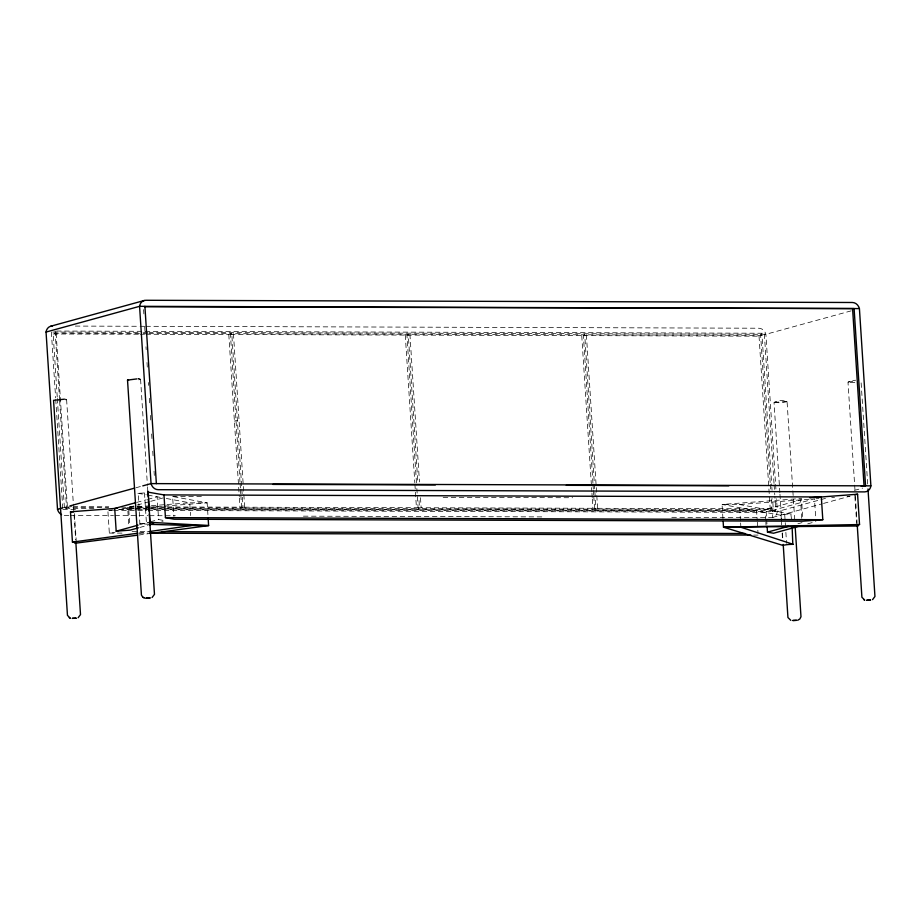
<?xml version="1.0" encoding="UTF-8"?>
<svg xmlns="http://www.w3.org/2000/svg" width="921" height="921" viewBox="0 0 921 921"><rect width="100%" height="100%" fill="white"/><g stroke="black" fill="none" stroke-linecap="round" stroke-linejoin="round"><path stroke-width="0.69" stroke-dasharray="4.61 3.45" d="M65.61 399.069L66.611 399.564L65.898 399.979M138.104 378.37L140.579 379.314L137.609 380.131M779.868 492.804L774.031 402.489L777.336 400.923L782.551 400.485L787.075 401.706L793.292 497.754M787.075 401.706L780.893 402.811L774.031 402.489M854.953 489.753L847.999 382.238L850.958 380.764L855.667 380.212M781.33 520.814L781.1 515.161A6.689 0.794 -3.7 0 1 784.174 514.482L785.774 514.298A6.689 0.794 -3.7 0 1 790.851 514.045L791.726 520.941M774.158 402.293L786.764 401.533M848.137 382.042L854.181 381.133M57.24 397.055L53.153 333.966L56.146 333.149L141.822 333.414M145.967 334.254L228.799 334.519L231.781 333.69L243.006 507.183L240.013 508.012L167.185 507.782M240.001 482.201L230.457 334.519L233.45 333.701L408.256 334.242L417.812 481.925M230.457 334.519L405.263 335.071L408.256 334.242M416.476 482.754L406.932 335.071L409.914 334.254L584.731 334.795L595.945 508.288L592.951 509.117L418.146 508.565L416.568 484.193M234.395 421.093L237.388 420.264M406.932 335.071L581.738 335.624L584.731 334.795M592.951 483.306L583.396 335.624L586.389 334.807L762.024 335.348L771.763 485.908M61.638 508.196L68.522 506.308M135.917 487.762L141.408 486.253M57.332 398.494L64.378 507.459L71.654 506.654M55.721 399.265L62.835 509.348L66.577 508.323L93.907 508.404M136.607 502.44L146.186 499.804M147.556 499.424L157.123 496.787L158.596 519.525L164.64 520.63L161.877 521.39M149.352 501.703L128.618 507.413L129.723 524.452M150.733 501.323L163.178 497.904L189.761 502.797L207.144 502.843L207.973 515.633M774.02 483.375L764.315 333.252L760.573 334.288L770.186 482.972M583.396 335.624L759.031 336.177L762.024 335.348M851.165 310.849L765.892 334.3L149.19 332.377M139.439 524.786L149.018 522.149M150.388 521.781L158.596 519.525M139.762 527.48L148.051 525.189M240.841 495.107L241.67 508.012L244.664 507.195L419.481 507.736L418.825 497.697M241.67 508.012L416.488 508.565L419.481 507.736M418.146 508.565L421.139 507.747L595.945 508.288M593.78 496.212L594.621 509.117L597.614 508.3L773.249 508.841L772.604 498.802M594.621 509.117L770.255 509.67L773.249 508.841M772.063 510.522L814.475 498.848L815.764 518.73M772.04 511.569L775.781 510.533L774.86 496.246M825.504 498.342L777.359 511.581L137.643 509.578M854.377 490.398L862.632 488.13M772.615 517.429L822.119 503.81M823.501 503.43L849.634 496.246M797.897 523.773L802.041 522.621M807.729 523.83L815.937 521.574M139.163 533.017L149.018 531.601M138.795 535.02L148.638 533.685M121.607 507.943L135.801 506.872L127.34 506.826M137.217 506.757L149.996 505.79M151.424 505.687L165.619 504.616M167.035 504.512L189.761 502.797L190.578 515.576M108.701 510.28L112.984 509.958M118.694 509.532L132.958 508.45M138.668 508.024L147.222 507.367M148.649 507.264L162.925 506.182M164.341 506.078L207.144 502.843L172.607 496.5L173.896 516.382M107.953 511.765L109.334 533.075L115.01 532.649M808.995 499.263L739.425 504.512L722.041 504.455L722.962 518.661M816.098 498.722L818.942 498.514M831.721 497.547L834.553 497.328M847.332 496.373L850.175 496.154M58.714 400.75L60.418 400.67M854.861 382.56L847.999 382.238M75.326 326.08L138.645 326.276M140.084 326.287L144.401 326.299M145.84 326.299L758.858 328.221A7.84 6.758 74.6 0 1 765.892 334.3L775.517 482.995M56.549 331.042L764.315 333.252M52.808 332.067L141.995 332.354M143.434 332.354L147.751 332.366M143.25 333.414L147.533 333.425M148.96 333.437L231.781 333.69M53.153 333.966L138.829 334.231M140.257 334.242L144.539 334.254M172.607 496.5L204.266 496.592M443.151 497.34L572.666 497.743M73.081 506.654L108.782 506.769M137.333 506.849L165.895 506.941M167.323 506.953L243.006 507.183M64.378 507.459L71.516 507.483M72.943 507.483L108.643 507.598M127.202 507.655L135.767 507.678M137.194 507.69L150.054 507.724M151.481 507.736L165.757 507.77M122.677 508.496L134.19 508.53M135.629 508.53L147.13 508.565M148.569 508.576L162.959 508.622M164.399 508.622L775.781 510.533M133.476 508.864L127.72 508.841L128.825 525.891M134.915 508.864L756.578 510.81L757.212 520.756M62.835 509.348L78.653 509.394M118.936 509.52L136.204 509.578M109.3 510.349L112.178 510.361M113.617 510.361L146.704 510.464M148.131 510.464L765.201 512.398L765.754 520.929M68.868 515.426L64.551 515.415A7.84 6.758 74.6 0 1 63.019 515.207M70.307 515.426L113.479 515.564M114.918 515.564L148.016 515.668M149.455 515.679L175.358 515.76M303.423 516.163L543.735 516.911M671.812 517.314L771.107 517.625A7.84 6.758 74.6 0 0 777.359 511.581L776.53 498.722M132.071 531.578L147.901 531.636M109.334 533.075L123.713 533.121M139.543 533.167L148.166 533.19M753.735 535.089L758.052 535.101M148.822 524.325L139.854 523.554L138.334 493.265A6.689 0.794 -3.7 0 0 143.411 493.011L145.011 492.827A6.689 0.794 -3.7 0 0 146.381 492.62M139.854 523.554L140.303 523.565A6.689 0.794 -3.7 0 0 145.368 523.324L146.98 523.14A6.689 0.794 -3.7 0 0 148.35 522.921M138.426 378.922L140.268 379.141M65.564 399.265L66.3 399.392M791.289 514.056L739.425 504.512L740.53 521.562M780.973 515.3L722.041 504.455L801.466 498.468L802.755 518.35M137.897 493.253L146.312 494.796M147.705 495.061L161.969 497.685M861.135 382.894L867.72 484.665M855.321 495.486L857.083 522.725M854.872 496.431L856.829 525.419M801.765 518.362L800.568 499.896L766.007 509.405L766.56 517.924M793.384 499.182L794.765 520.687M784.704 514.413L785.153 521.298M785.245 522.679L785.417 525.431M785.866 532.326L786.58 543.344M779.96 494.232L781.722 521.47M782.459 532.937L782.931 540.109M781.411 522.184L781.595 524.947M782.125 533.213L782.482 538.716M775.609 484.423L775.977 490.133M774.112 484.803L774.768 494.807M771.856 487.336L772.04 490.202M770.278 484.4L770.658 490.122M771.211 498.698L772.512 517.614M759.031 336.177L770.255 509.67M766.652 519.352L767.02 525.028M765.846 522.345L766.03 525.189M757.304 522.172L758.041 533.535M740.622 522.978L740.898 527.238M586.389 334.807L597.614 508.3M593.043 484.745L593.32 489.039M593.412 490.479L593.688 494.784M581.738 335.624L591.466 486.173M591.558 487.6L591.846 491.906M591.938 493.345L592.215 497.639M592.307 499.078L592.951 509.117M409.914 334.254L419.469 481.936M420.494 497.708L421.139 507.747M405.263 335.071L414.818 482.754M414.911 484.181L416.488 508.565M233.45 333.701L244.664 507.195M240.105 483.64L240.381 487.934M240.473 489.373L240.749 493.679M228.799 334.519L239.276 496.615M239.368 498.031L240.013 508.012M143.584 309.606L143.86 313.9M144.689 326.771L145.069 332.481M145.99 346.78L146.174 349.646M147.003 362.506L147.372 368.227M148.304 382.526L148.488 385.381M149.317 398.252L149.686 403.974M150.422 415.406L150.802 421.127M151.631 433.987L152 439.708M152.736 451.152L153.105 456.862M154.037 471.161L154.314 475.455M140.579 379.314L147.429 485.402M147.533 486.829L147.809 491.135M144.482 492.896L146.439 523.197M74.405 513.573L76.362 542.561M66.611 399.564L73.461 505.641M73.553 507.08L75.695 540.051M56.146 333.149L67.371 506.631M55.11 331.042L59.554 399.668M59.646 401.096L66.577 508.323M51.369 332.067L55.628 397.837"/><path stroke-width="1.38" d="M78.112 617.749L80.507 614.595L75.879 542.918M152.08 597.51L154.475 594.344L149.294 514.068M797.782 620.213L799.819 619.016L800.982 616.736L795.145 526.421M872.544 599.64L874.95 596.486L867.996 488.97M70.341 618.221L67.463 615.378L53.556 400.347L64.458 399.173M145.207 598.19L142.743 597.107L141.431 595.127L127.524 380.097L137.022 378.888M148.085 492.148L163.973 494.911L821.325 496.96L822.798 519.697L802.939 521.194L174.081 519.225L165.446 517.637L163.973 494.911M148.212 492.01L150.042 522.449A6.689 0.794 -3.7 0 1 149.386 522.691M50.805 326.207L144.332 300.476M61.546 514.632A7.84 6.758 74.6 0 1 57.516 509.336L46.05 332.055L139.578 306.325L859.42 308.581L870.886 485.851A7.84 6.758 74.6 0 1 864.635 491.895L158.078 489.684A7.84 6.758 74.6 0 1 151.044 483.606L139.578 306.325A7.84 6.758 74.6 0 1 145.84 300.281L852.386 302.491A7.84 6.758 74.6 0 1 859.42 308.581M57.516 509.336L61.638 508.196M69.892 505.928L134.535 488.142M142.79 485.874L151.044 483.606L870.886 485.851M135.237 502.808L114.711 508.461L116.184 531.187L130.091 530.139L138.38 527.86M144.839 306.751L854.101 308.558L865.567 485.839L861.193 486.242M116.184 531.187L138.069 525.166M149.444 524.809L153.588 523.669M767.112 526.455L767.481 532.131L788.215 526.432M798.15 526.467L773.525 533.247L767.481 532.131M857.67 525.695A6.689 0.794 -3.7 0 1 856.99 525.546L856.737 525.361A6.689 0.794 -3.7 0 1 858.648 524.671L859.535 524.533L857.578 494.232L856.691 494.37A6.689 0.794 -3.7 0 0 854.78 495.049M137.759 533.224L72.448 542.101L70.491 511.8L117.497 508.254M149.018 531.601L191.223 525.523L208.618 525.58L208.158 518.477M137.39 535.205L74.831 543.286M150.042 533.501L208.618 525.58L150.181 522.311M809.973 497.824L857.578 494.232M859.535 524.533L723.503 527.192L723.135 521.505M858.119 526.006L723.503 527.192L783.069 545.462A6.689 0.794 -3.7 0 1 786.131 544.783L787.731 544.599A6.689 0.794 -3.7 0 1 792.808 544.346L792.175 527.825M70.491 511.8L70.998 511.788A6.689 0.794 -3.7 0 1 73.473 511.915M72.448 542.101L72.955 542.089A6.689 0.794 -3.7 0 1 76.121 542.365L76.362 542.561A6.689 0.794 -3.7 0 1 75.51 543.01M272.823 484.4L435.38 484.907M566.288 485.321L728.845 485.828M165.446 517.637L822.798 519.697M162.292 531.682L745.089 533.501M149.605 533.201L750.857 535.078M150.238 524.371L191.223 525.523M128.572 380.408L127.524 380.097M793.246 544.357L740.898 527.238M857.175 524.164L861.906 597.269L864.784 600.112M783.207 544.403L787.939 617.519L790.817 620.363M863.633 599.548L864.312 599.916M143.169 597.407L143.837 597.775M69.202 617.657L69.869 618.026M852.604 308.972L864.071 486.253M144.896 306.336L156.363 483.617M147.809 491.135L148.177 496.868M148.362 499.735L149.098 511.201M46.05 332.055A7.84 6.758 74.6 0 1 52.313 326.011M72.379 618.359L76.063 618.187L72.379 618.359M146.347 598.109L150.031 597.948L146.347 598.109M792.843 620.501L796.538 620.328L792.843 620.501M866.811 600.25L870.506 600.078L866.811 600.25"/></g></svg>
